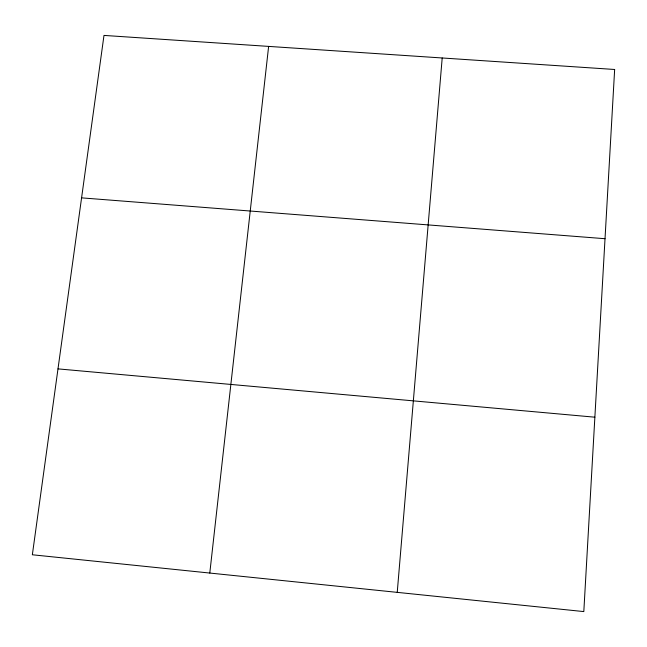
<?xml version="1.0" encoding="UTF-8"?>
<svg xmlns="http://www.w3.org/2000/svg" width="647" height="647" viewBox="0 0 647 647"><rect width="100%" height="100%" fill="white"/><g stroke="black" fill="none" stroke-linecap="round" stroke-linejoin="round"><path stroke-width="0.97" d="M397.234 592.361L442.2 57.979M209.79 573.056L268.626 46.398M81.579 197.861L605.026 238.711M57.987 368.879L594.876 417.194M614.65 69.48L583.812 611.585L32.35 554.77L103.989 35.415L614.65 69.48"/></g></svg>
